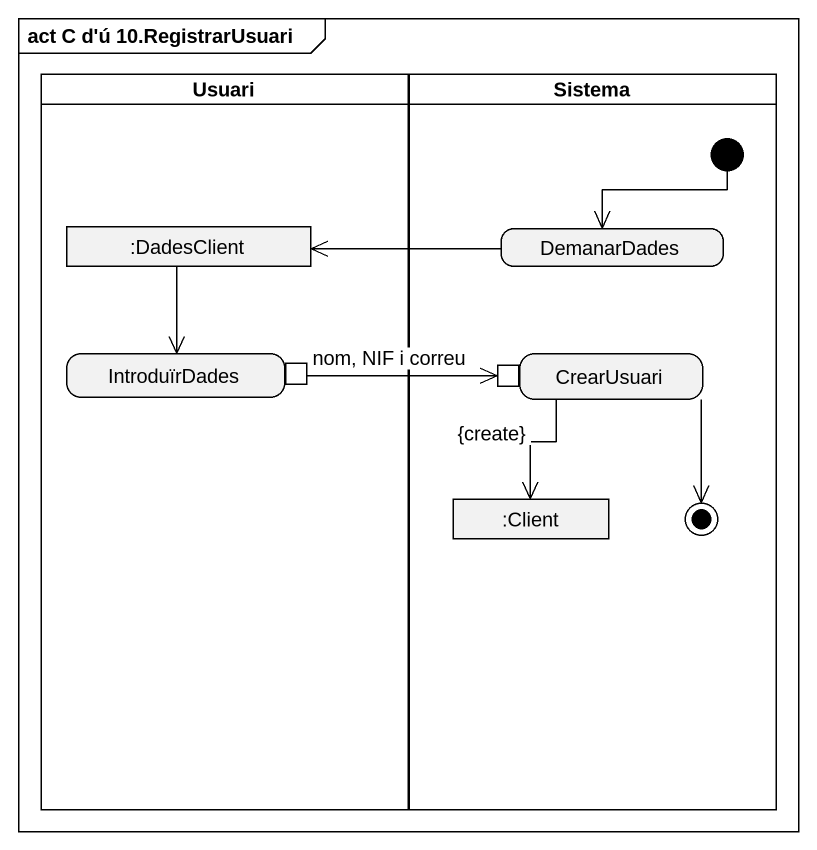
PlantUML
@startuml
mainframe act C d'ú 10.RegistrarUsuari
hide empty description
state Usuari <<partition>> {
  state ":DadesClient" as DadesClient <<object>>
  state IntroduïrDades {
    state "nom, NIF i correu" as nom_NIF_i_correu <<outputPin>>
  }
}
state Sistema <<partition>> {
  state DemanarDades
  state CrearUsuari {
    state pin1 <<inputPin>>
  }
  state ":Client" as Client <<object>>
  [*] --> DemanarDades
  CrearUsuari --> [*]
}
DadesClient --> IntroduïrDades
DemanarDades -left-> DadesClient
nom_NIF_i_correu -right-> pin1
CrearUsuari --> Client : {create}
@enduml
